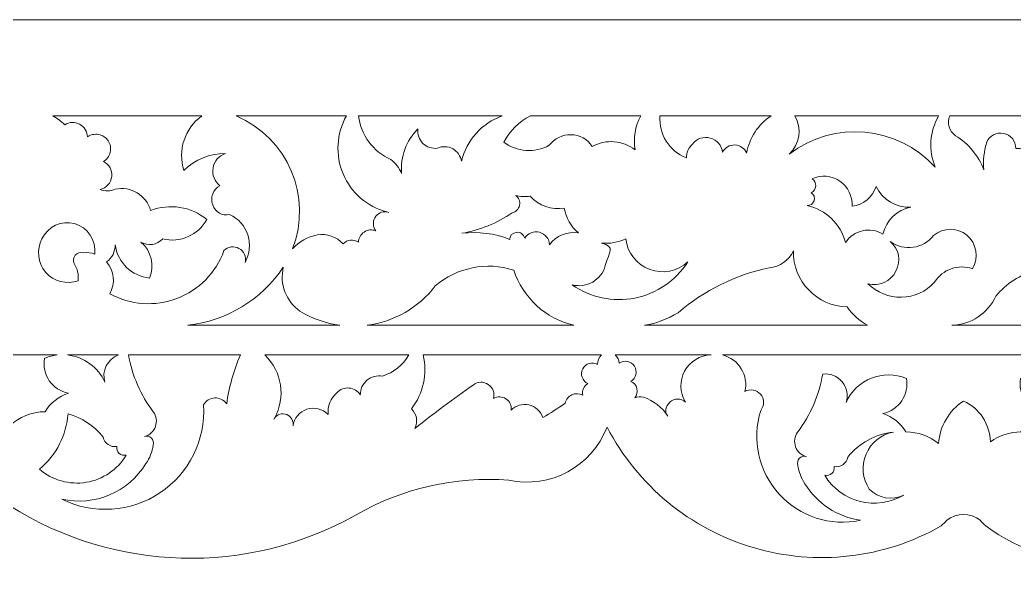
# Model space of a CAD drawing. Header units: millimetres. Extents: x 5491 to 5692, y 3893 to 3974.
# Drawn here: x 5592.5 to 5658.9, y 3892.7 to 3930 of the extents above; entities that cross this region are included whole.
import ezdxf

# ---------------------------------------------------------------- set-up
doc = ezdxf.new("R2010")
doc.units = ezdxf.units.MM
doc.header["$MEASUREMENT"] = 0
doc.layers.add('SITARA ALL', color=18, linetype='Continuous', true_color=0x000000)

msp = doc.modelspace()

# ---------------------------------------------------------------- linework, layer by layer
at = {"layer": 'SITARA ALL', "lineweight": 9}
for points, knots in [([(5690.658, 3930.033), (5690.658, 3930.033), (5590.668, 3930.033), (5590.668, 3930.033), (5590.668, 3930.033), (5490.677, 3930.033), (5490.677, 3930.033), (5490.677, 3930.033), (5490.677, 3894.013), (5490.677, 3894.013), (5490.677, 3894.013), (5495.109, 3894.013), (5495.109, 3894.013), (5495.703, 3897.139), (5498.024, 3899.654), (5501.092, 3900.497), (5504.161, 3901.34), (5507.47, 3900.33), (5509.577, 3897.946), (5513.228, 3893.504), (5519.729, 3892.739), (5524.301, 3896.226), (5524.433, 3896.344), (5524.555, 3896.471), (5524.667, 3896.607), (5525.326, 3897.119), (5526.249, 3897.119), (5526.908, 3896.607), (5527.02, 3896.471), (5527.143, 3896.344), (5527.274, 3896.226), (5531.094, 3894.055), (5535.633, 3893.534), (5539.845, 3894.783), (5544.057, 3896.033), (5547.568, 3898.925), (5549.586, 3902.828), (5550.603, 3900.188), (5553.39, 3898.684), (5556.154, 3899.289), (5559.724, 3899.554), (5563.293, 3898.736), (5566.392, 3896.943), (5573.62, 3892.893), (5582.479, 3893.13), (5589.474, 3897.571), (5590.105, 3898.139), (5590.516, 3898.911), (5590.634, 3899.752), (5590.634, 3899.752), (5590.701, 3899.752), (5590.701, 3899.752), (5590.819, 3898.911), (5591.23, 3898.139), (5591.861, 3897.571), (5598.858, 3893.134), (5607.717, 3892.889), (5614.943, 3896.943), (5618.042, 3898.736), (5621.611, 3899.554), (5625.181, 3899.289), (5627.946, 3898.687), (5630.734, 3900.187), (5631.749, 3902.828), (5633.772, 3898.928), (5637.297, 3896.021), (5641.511, 3894.777), (5645.725, 3893.533), (5650.245, 3894.049), (5654.061, 3896.226), (5654.192, 3896.344), (5654.315, 3896.471), (5654.427, 3896.607), (5655.086, 3897.119), (5656.009, 3897.119), (5656.668, 3896.607), (5656.78, 3896.471), (5656.903, 3896.344), (5657.034, 3896.226), (5661.61, 3892.745), (5668.113, 3893.499), (5671.758, 3897.946), (5673.853, 3900.341), (5677.128, 3901.335), (5680.2, 3900.509), (5683.273, 3899.682), (5685.616, 3897.136), (5686.226, 3894.013), (5686.226, 3894.013), (5690.658, 3894.013), (5690.658, 3894.013), (5690.658, 3894.013), (5690.658, 3930.033), (5690.658, 3930.033)], [0, 0, 0, 0, 0.032258, 0.032258, 0.032258, 0.064516, 0.064516, 0.064516, 0.096774, 0.096774, 0.096774, 0.129032, 0.129032, 0.129032, 0.16129, 0.16129, 0.16129, 0.193548, 0.193548, 0.193548, 0.225806, 0.225806, 0.225806, 0.258065, 0.258065, 0.258065, 0.290323, 0.290323, 0.290323, 0.322581, 0.322581, 0.322581, 0.354839, 0.354839, 0.354839, 0.387097, 0.387097, 0.387097, 0.419355, 0.419355, 0.419355, 0.451613, 0.451613, 0.451613, 0.483871, 0.483871, 0.483871, 0.516129, 0.516129, 0.516129, 0.548387, 0.548387, 0.548387, 0.580645, 0.580645, 0.580645, 0.612903, 0.612903, 0.612903, 0.645161, 0.645161, 0.645161, 0.677419, 0.677419, 0.677419, 0.709677, 0.709677, 0.709677, 0.741935, 0.741935, 0.741935, 0.774194, 0.774194, 0.774194, 0.806452, 0.806452, 0.806452, 0.83871, 0.83871, 0.83871, 0.870968, 0.870968, 0.870968, 0.903226, 0.903226, 0.903226, 0.935484, 0.935484, 0.935484, 0.967742, 0.967742, 0.967742, 1, 1, 1, 1]), ([(5594.734, 3923.617), (5594.734, 3923.617), (5604.691, 3923.617), (5604.691, 3923.617), (5603.54, 3922.789), (5603.055, 3921.313), (5603.493, 3919.964), (5604.223, 3920.708), (5605.227, 3921.122), (5606.269, 3921.109), (5605.831, 3920.966), (5605.509, 3920.592), (5605.432, 3920.138), (5605.355, 3919.684), (5605.532, 3919.229), (5605.898, 3918.949), (5605.434, 3918.712), (5605.224, 3918.163), (5605.411, 3917.677), (5605.599, 3917.19), (5606.031, 3916.904), (5606.534, 3917.039), (5607.116, 3916.771), (5607.56, 3916.272), (5607.757, 3915.662), (5607.955, 3915.053), (5607.887, 3914.385), (5607.572, 3913.827), (5607.667, 3914.196), (5607.5, 3914.583), (5607.165, 3914.767), (5606.831, 3914.95), (5606.426, 3914.895), (5606.165, 3914.617), (5605.636, 3913.142), (5604.486, 3911.972), (5603.02, 3911.418), (5601.554, 3910.863), (5599.911, 3910.984), (5598.538, 3911.739), (5598.926, 3912.423), (5598.837, 3913.276), (5598.317, 3913.865), (5598.696, 3914.121), (5598.914, 3914.556), (5598.89, 3915.013), (5599.06, 3913.829), (5600.007, 3912.91), (5601.196, 3912.779), (5601.539, 3913.625), (5601.308, 3914.594), (5600.619, 3915.193), (5601.092, 3914.908), (5601.699, 3914.995), (5602.072, 3915.402), (5603.235, 3915.118), (5604.444, 3915.65), (5605.018, 3916.702), (5603.966, 3917.566), (5602.531, 3917.792), (5601.265, 3917.291), (5600.972, 3918.316), (5599.94, 3918.94), (5598.897, 3918.723), (5598.579, 3918.568), (5598.209, 3918.563), (5597.888, 3918.71), (5598.306, 3918.795), (5598.622, 3919.14), (5598.67, 3919.564), (5598.718, 3919.988), (5598.498, 3920.39), (5598.109, 3920.566), (5598.339, 3920.702), (5598.503, 3920.927), (5598.564, 3921.187), (5598.625, 3921.448), (5598.578, 3921.721), (5598.433, 3921.945), (5598.287, 3922.17), (5598.056, 3922.325), (5597.793, 3922.375), (5597.53, 3922.425), (5597.259, 3922.367), (5597.041, 3922.212), (5597.037, 3922.569), (5596.839, 3922.895), (5596.525, 3923.065), (5596.211, 3923.234), (5595.833, 3923.222), (5595.533, 3923.03), (5595.291, 3923.257), (5595.023, 3923.454), (5594.734, 3923.617)], [0, 0, 0, 0, 0.032258, 0.032258, 0.032258, 0.064516, 0.064516, 0.064516, 0.096774, 0.096774, 0.096774, 0.129032, 0.129032, 0.129032, 0.16129, 0.16129, 0.16129, 0.193548, 0.193548, 0.193548, 0.225806, 0.225806, 0.225806, 0.258065, 0.258065, 0.258065, 0.290323, 0.290323, 0.290323, 0.322581, 0.322581, 0.322581, 0.354839, 0.354839, 0.354839, 0.387097, 0.387097, 0.387097, 0.419355, 0.419355, 0.419355, 0.451613, 0.451613, 0.451613, 0.483871, 0.483871, 0.483871, 0.516129, 0.516129, 0.516129, 0.548387, 0.548387, 0.548387, 0.580645, 0.580645, 0.580645, 0.612903, 0.612903, 0.612903, 0.645161, 0.645161, 0.645161, 0.677419, 0.677419, 0.677419, 0.709677, 0.709677, 0.709677, 0.741935, 0.741935, 0.741935, 0.774194, 0.774194, 0.774194, 0.806452, 0.806452, 0.806452, 0.83871, 0.83871, 0.83871, 0.870968, 0.870968, 0.870968, 0.903226, 0.903226, 0.903226, 0.935484, 0.935484, 0.935484, 0.967742, 0.967742, 0.967742, 1, 1, 1, 1]), ([(5606.977, 3923.617), (5606.977, 3923.617), (5614.341, 3923.617), (5614.341, 3923.617), (5613.673, 3922.429), (5613.593, 3920.999), (5614.123, 3919.743), (5614.653, 3918.488), (5615.725, 3917.551), (5617.042, 3917.201), (5617.085, 3917.194), (5617.127, 3917.183), (5617.169, 3917.169), (5617.126, 3917.179), (5617.084, 3917.189), (5617.042, 3917.201), (5616.723, 3917.251), (5616.405, 3917.099), (5616.244, 3916.819), (5616.083, 3916.538), (5616.109, 3916.192), (5616.314, 3915.942), (5616.055, 3916.044), (5615.763, 3916.013), (5615.53, 3915.86), (5615.298, 3915.707), (5615.154, 3915.453), (5615.145, 3915.175), (5614.829, 3915.409), (5614.386, 3915.365), (5614.124, 3915.071), (5613.684, 3915.55), (5613.032, 3915.773), (5612.391, 3915.664), (5611.751, 3915.55), (5611.169, 3915.22), (5610.744, 3914.728), (5612.094, 3918.225), (5610.43, 3922.16), (5606.977, 3923.617)], [0, 0, 0, 0, 0.076923, 0.076923, 0.076923, 0.153846, 0.153846, 0.153846, 0.230769, 0.230769, 0.230769, 0.307692, 0.307692, 0.307692, 0.384615, 0.384615, 0.384615, 0.461538, 0.461538, 0.461538, 0.538462, 0.538462, 0.538462, 0.615385, 0.615385, 0.615385, 0.692308, 0.692308, 0.692308, 0.769231, 0.769231, 0.769231, 0.846154, 0.846154, 0.846154, 0.923077, 0.923077, 0.923077, 1, 1, 1, 1]), ([(5615.151, 3923.617), (5615.151, 3923.617), (5624.746, 3923.617), (5624.746, 3923.617), (5623.378, 3923.142), (5622.352, 3921.997), (5622.031, 3920.584), (5621.975, 3920.941), (5621.757, 3921.251), (5621.439, 3921.423), (5621.122, 3921.594), (5620.745, 3921.609), (5620.416, 3921.46), (5620.062, 3921.413), (5619.705, 3921.531), (5619.45, 3921.782), (5619.194, 3922.032), (5619.069, 3922.389), (5619.11, 3922.744), (5618.327, 3921.959), (5617.931, 3920.871), (5618.027, 3919.767), (5617.875, 3920.14), (5617.624, 3920.464), (5617.301, 3920.704), (5616.127, 3921.234), (5615.312, 3922.339), (5615.151, 3923.617)], [0, 0, 0, 0, 0.111111, 0.111111, 0.111111, 0.222222, 0.222222, 0.222222, 0.333333, 0.333333, 0.333333, 0.444444, 0.444444, 0.444444, 0.555556, 0.555556, 0.555556, 0.666667, 0.666667, 0.666667, 0.777778, 0.777778, 0.777778, 0.888889, 0.888889, 0.888889, 1, 1, 1, 1]), ([(5624.849, 3921.86), (5625.241, 3922.622), (5625.867, 3923.237), (5626.635, 3923.617), (5626.635, 3923.617), (5634.004, 3923.617), (5634.004, 3923.617), (5633.611, 3922.928), (5633.479, 3922.122), (5633.631, 3921.344), (5632.804, 3921.989), (5631.674, 3922.081), (5630.754, 3921.577), (5630.44, 3922.055), (5629.911, 3922.348), (5629.339, 3922.362), (5628.767, 3922.377), (5628.228, 3922.114), (5627.89, 3921.652), (5626.922, 3921.126), (5625.736, 3921.207), (5624.849, 3921.86)], [0, 0, 0, 0, 0.142857, 0.142857, 0.142857, 0.285714, 0.285714, 0.285714, 0.428571, 0.428571, 0.428571, 0.571429, 0.571429, 0.571429, 0.714286, 0.714286, 0.714286, 0.857143, 0.857143, 0.857143, 1, 1, 1, 1]), ([(5635.279, 3923.617), (5635.279, 3923.617), (5642.705, 3923.617), (5642.705, 3923.617), (5641.838, 3923.05), (5641.246, 3922.149), (5641.07, 3921.128), (5640.937, 3921.45), (5640.628, 3921.664), (5640.279, 3921.675), (5639.931, 3921.687), (5639.611, 3921.498), (5639.457, 3921.186), (5639.405, 3921.643), (5639.08, 3922.022), (5638.636, 3922.141), (5638.192, 3922.261), (5637.725, 3922.104), (5637.451, 3921.735), (5637.188, 3921.499), (5637.041, 3921.16), (5637.047, 3920.807), (5635.907, 3921.256), (5635.191, 3922.395), (5635.279, 3923.617)], [0, 0, 0, 0, 0.125, 0.125, 0.125, 0.25, 0.25, 0.25, 0.375, 0.375, 0.375, 0.5, 0.5, 0.5, 0.625, 0.625, 0.625, 0.75, 0.75, 0.75, 0.875, 0.875, 0.875, 1, 1, 1, 1]), ([(5643.908, 3921.062), (5644.612, 3921.723), (5644.772, 3922.778), (5644.294, 3923.617), (5644.294, 3923.617), (5653.892, 3923.617), (5653.892, 3923.617), (5653.284, 3922.571), (5653.2, 3921.302), (5653.665, 3920.185), (5651.136, 3922.977), (5646.892, 3923.361), (5643.908, 3921.062)], [0, 0, 0, 0, 0.25, 0.25, 0.25, 0.5, 0.5, 0.5, 0.75, 0.75, 0.75, 1, 1, 1, 1]), ([(5654.629, 3923.617), (5654.629, 3923.617), (5662.713, 3923.617), (5662.713, 3923.617), (5661.532, 3922.759), (5660.715, 3921.49), (5660.425, 3920.059), (5660.441, 3920.43), (5660.302, 3920.791), (5660.04, 3921.055), (5659.778, 3921.319), (5659.42, 3921.462), (5659.049, 3921.448), (5659.053, 3921.937), (5658.707, 3922.359), (5658.227, 3922.45), (5657.746, 3922.542), (5657.283, 3922.311), (5657.108, 3921.855), (5656.913, 3921.259), (5656.847, 3920.629), (5656.915, 3920.006), (5656.553, 3920.958), (5655.886, 3921.763), (5655.018, 3922.296), (5654.6, 3922.594), (5654.439, 3923.14), (5654.629, 3923.617)], [0, 0, 0, 0, 0.111111, 0.111111, 0.111111, 0.222222, 0.222222, 0.222222, 0.333333, 0.333333, 0.333333, 0.444444, 0.444444, 0.444444, 0.555556, 0.555556, 0.555556, 0.666667, 0.666667, 0.666667, 0.777778, 0.777778, 0.777778, 0.888889, 0.888889, 0.888889, 1, 1, 1, 1]), ([(5645.386, 3918.486), (5645.558, 3918.574), (5645.67, 3918.746), (5645.681, 3918.939), (5645.692, 3919.132), (5645.601, 3919.314), (5645.44, 3919.421), (5646.042, 3919.698), (5646.746, 3919.638), (5647.293, 3919.264), (5647.841, 3918.89), (5648.151, 3918.249), (5648.112, 3917.587), (5648.858, 3917.681), (5649.484, 3918.193), (5649.722, 3918.906), (5650.14, 3918.014), (5651.057, 3917.466), (5652.041, 3917.523), (5651.115, 3917.348), (5650.381, 3916.641), (5650.173, 3915.722), (5649.322, 3916.238), (5648.216, 3915.989), (5647.671, 3915.156), (5647.357, 3916.404), (5646.36, 3917.362), (5645.101, 3917.625), (5645.313, 3917.617), (5645.504, 3917.75), (5645.569, 3917.952), (5645.634, 3918.154), (5645.563, 3918.369), (5645.386, 3918.486)], [0, 0, 0, 0, 0.090909, 0.090909, 0.090909, 0.181818, 0.181818, 0.181818, 0.272727, 0.272727, 0.272727, 0.363636, 0.363636, 0.363636, 0.454545, 0.454545, 0.454545, 0.545455, 0.545455, 0.545455, 0.636364, 0.636364, 0.636364, 0.727273, 0.727273, 0.727273, 0.818182, 0.818182, 0.818182, 0.909091, 0.909091, 0.909091, 1, 1, 1, 1]), ([(5654.78, 3909.629), (5656.045, 3909.674), (5657.177, 3910.424), (5657.71, 3911.572), (5658.399, 3912.414), (5659.334, 3913.021), (5660.383, 3913.309), (5660.679, 3913.204), (5661.008, 3913.254), (5661.26, 3913.442), (5661.512, 3913.629), (5661.654, 3913.928), (5661.638, 3914.241), (5662.623, 3913.804), (5663.778, 3914.128), (5664.388, 3915.016), (5663.562, 3915.611), (5662.581, 3915.955), (5661.563, 3916.004), (5662.106, 3917.33), (5663.592, 3918), (5664.946, 3917.534), (5665.327, 3918.136), (5665.286, 3918.912), (5664.844, 3919.469), (5666.279, 3920.049), (5667.927, 3919.637), (5668.922, 3918.451), (5669.234, 3918.42), (5669.538, 3918.554), (5669.726, 3918.805), (5669.913, 3919.055), (5669.957, 3919.383), (5669.84, 3919.673), (5670.352, 3919.267), (5670.665, 3918.661), (5670.699, 3918.009), (5670.734, 3917.356), (5670.484, 3916.718), (5670.018, 3916.26), (5669.136, 3916.358), (5668.25, 3916.099), (5667.559, 3915.542), (5666.867, 3914.985), (5666.427, 3914.18), (5666.334, 3913.297), (5666.241, 3912.414), (5666.504, 3911.53), (5667.065, 3910.841), (5667.626, 3910.153), (5668.434, 3909.717), (5669.318, 3909.629), (5669.318, 3909.629), (5654.78, 3909.629), (5654.78, 3909.629)], [0, 0, 0, 0, 0.055556, 0.055556, 0.055556, 0.111111, 0.111111, 0.111111, 0.166667, 0.166667, 0.166667, 0.222222, 0.222222, 0.222222, 0.277778, 0.277778, 0.277778, 0.333333, 0.333333, 0.333333, 0.388889, 0.388889, 0.388889, 0.444444, 0.444444, 0.444444, 0.5, 0.5, 0.5, 0.555556, 0.555556, 0.555556, 0.611111, 0.611111, 0.611111, 0.666667, 0.666667, 0.666667, 0.722222, 0.722222, 0.722222, 0.777778, 0.777778, 0.777778, 0.833333, 0.833333, 0.833333, 0.888889, 0.888889, 0.888889, 0.944444, 0.944444, 0.944444, 1, 1, 1, 1]), ([(5622.055, 3915.773), (5623.257, 3915.987), (5624.399, 3916.453), (5625.407, 3917.143), (5625.659, 3917.196), (5625.855, 3917.393), (5625.906, 3917.646), (5625.958, 3917.898), (5625.857, 3918.155), (5625.646, 3918.302), (5625.963, 3918.219), (5626.293, 3918.201), (5626.617, 3918.248), (5627.19, 3917.616), (5628.042, 3917.317), (5628.884, 3917.454), (5629.003, 3916.811), (5629.339, 3916.228), (5629.835, 3915.801), (5629.093, 3915.918), (5628.349, 3915.612), (5627.906, 3915.005), (5627.89, 3915.401), (5627.618, 3915.74), (5627.235, 3915.841), (5626.852, 3915.941), (5626.455, 3915.79), (5626.246, 3915.454), (5626.185, 3915.705), (5625.946, 3915.871), (5625.689, 3915.839), (5625.433, 3915.808), (5625.242, 3915.63), (5625.244, 3915.371), (5624.23, 3915.766), (5623.135, 3915.904), (5622.055, 3915.773)], [0, 0, 0, 0, 0.083333, 0.083333, 0.083333, 0.166667, 0.166667, 0.166667, 0.25, 0.25, 0.25, 0.333333, 0.333333, 0.333333, 0.416667, 0.416667, 0.416667, 0.5, 0.5, 0.5, 0.583333, 0.583333, 0.583333, 0.666667, 0.666667, 0.666667, 0.75, 0.75, 0.75, 0.833333, 0.833333, 0.833333, 0.916667, 0.916667, 0.916667, 1, 1, 1, 1]), ([(5597.55, 3914.383), (5597.295, 3914.473), (5597.024, 3914.505), (5596.755, 3914.479), (5596.562, 3914.528), (5596.357, 3914.462), (5596.23, 3914.308), (5596.103, 3914.154), (5596.076, 3913.943), (5596.161, 3913.763), (5596.379, 3913.419), (5596.471, 3913.01), (5596.422, 3912.607), (5595.652, 3912.331), (5594.792, 3912.557), (5594.256, 3913.175), (5593.721, 3913.793), (5593.628, 3914.691), (5594.011, 3915.414), (5594.395, 3916.232), (5595.311, 3916.656), (5596.183, 3916.422), (5597.056, 3916.187), (5597.627, 3915.283), (5597.55, 3914.383)], [0, 0, 0, 0, 0.125, 0.125, 0.125, 0.25, 0.25, 0.25, 0.375, 0.375, 0.375, 0.5, 0.5, 0.5, 0.625, 0.625, 0.625, 0.75, 0.75, 0.75, 0.875, 0.875, 0.875, 1, 1, 1, 1]), ([(5649.17, 3912.409), (5649.912, 3912.213), (5650.691, 3912.56), (5651.042, 3913.243), (5651.393, 3913.925), (5651.254, 3914.733), (5650.663, 3915.223), (5651.579, 3914.559), (5652.855, 3914.736), (5653.554, 3915.626), (5654.191, 3916.172), (5655.128, 3916.183), (5655.778, 3915.653), (5656.428, 3915.122), (5656.569, 3914.14), (5656.163, 3913.407), (5655.208, 3913.744), (5654.148, 3913.369), (5653.619, 3912.506), (5653.053, 3911.884), (5652.258, 3911.521), (5651.417, 3911.502), (5650.577, 3911.484), (5649.763, 3911.813), (5649.17, 3912.409)], [0, 0, 0, 0, 0.125, 0.125, 0.125, 0.25, 0.25, 0.25, 0.375, 0.375, 0.375, 0.5, 0.5, 0.5, 0.625, 0.625, 0.625, 0.75, 0.75, 0.75, 0.875, 0.875, 0.875, 1, 1, 1, 1]), ([(5637.137, 3913.858), (5636.335, 3912.609), (5635.06, 3911.74), (5633.604, 3911.451), (5632.148, 3911.163), (5630.631, 3911.484), (5629.414, 3912.334), (5630.38, 3912.082), (5631.369, 3912.655), (5631.63, 3913.619), (5631.891, 3914.583), (5632.333, 3914.857), (5631.372, 3915.127), (5631.93, 3915.062), (5632.494, 3915.162), (5632.995, 3915.414), (5633.1, 3914.484), (5633.718, 3913.692), (5634.595, 3913.365), (5635.472, 3913.038), (5636.449, 3913.223), (5637.137, 3913.858)], [0, 0, 0, 0, 0.142857, 0.142857, 0.142857, 0.285714, 0.285714, 0.285714, 0.428571, 0.428571, 0.428571, 0.571429, 0.571429, 0.571429, 0.714286, 0.714286, 0.714286, 0.857143, 0.857143, 0.857143, 1, 1, 1, 1]), ([(5634.251, 3909.629), (5635.045, 3909.762), (5635.806, 3910.048), (5636.49, 3910.473), (5638.239, 3911.964), (5640.333, 3912.995), (5642.581, 3913.473), (5643.281, 3913.53), (5643.896, 3913.96), (5644.189, 3914.599), (5644.16, 3912.576), (5645.76, 3910.907), (5647.782, 3910.856), (5648.133, 3910.346), (5648.598, 3909.926), (5649.141, 3909.629), (5649.141, 3909.629), (5634.251, 3909.629), (5634.251, 3909.629)], [0, 0, 0, 0, 0.166667, 0.166667, 0.166667, 0.333333, 0.333333, 0.333333, 0.5, 0.5, 0.5, 0.666667, 0.666667, 0.666667, 0.833333, 0.833333, 0.833333, 1, 1, 1, 1]), ([(5603.758, 3909.629), (5606.346, 3909.925), (5608.672, 3911.34), (5610.124, 3913.503), (5609.872, 3912.392), (5610.308, 3911.238), (5611.235, 3910.574), (5612.051, 3910.077), (5612.962, 3909.755), (5613.91, 3909.629), (5613.91, 3909.629), (5603.758, 3909.629), (5603.758, 3909.629)], [0, 0, 0, 0, 0.25, 0.25, 0.25, 0.5, 0.5, 0.5, 0.75, 0.75, 0.75, 1, 1, 1, 1]), ([(5615.725, 3909.629), (5617.53, 3909.869), (5619.166, 3910.813), (5620.276, 3912.257), (5621.718, 3913.497), (5623.705, 3913.897), (5625.516, 3913.314), (5626.125, 3911.469), (5627.646, 3910.074), (5629.537, 3909.629), (5629.537, 3909.629), (5615.725, 3909.629), (5615.725, 3909.629)], [0, 0, 0, 0, 0.25, 0.25, 0.25, 0.5, 0.5, 0.5, 0.75, 0.75, 0.75, 1, 1, 1, 1]), ([(5586.307, 3907.645), (5586.307, 3907.645), (5595.028, 3907.645), (5595.028, 3907.645), (5594.737, 3907.612), (5594.452, 3907.539), (5594.182, 3907.426), (5593.984, 3906.339), (5594.697, 3905.296), (5595.782, 3905.088), (5595.128, 3904.88), (5594.572, 3904.444), (5594.214, 3903.859), (5592.418, 3903.829), (5590.918, 3902.485), (5590.695, 3900.702), (5590.695, 3900.702), (5590.64, 3900.702), (5590.64, 3900.702), (5590.416, 3902.485), (5588.917, 3903.83), (5587.121, 3903.859), (5586.763, 3904.444), (5586.207, 3904.88), (5585.553, 3905.088), (5586.638, 3905.298), (5587.352, 3906.339), (5587.153, 3907.426), (5586.883, 3907.539), (5586.598, 3907.612), (5586.307, 3907.645)], [0, 0, 0, 0, 0.1, 0.1, 0.1, 0.2, 0.2, 0.2, 0.3, 0.3, 0.3, 0.4, 0.4, 0.4, 0.5, 0.5, 0.5, 0.6, 0.6, 0.6, 0.7, 0.7, 0.7, 0.8, 0.8, 0.8, 0.9, 0.9, 0.9, 1, 1, 1, 1]), ([(5599.787, 3907.645), (5599.787, 3907.645), (5607.265, 3907.645), (5607.265, 3907.645), (5606.806, 3906.605), (5606.497, 3905.507), (5606.344, 3904.381), (5606.166, 3904.642), (5605.866, 3904.793), (5605.55, 3904.778), (5605.234, 3904.763), (5604.95, 3904.588), (5604.798, 3904.311), (5604.945, 3901.974), (5603.837, 3899.736), (5601.891, 3898.436), (5599.944, 3897.136), (5597.43, 3896.981), (5595.328, 3898.012), (5597.521, 3897.523), (5599.78, 3898.477), (5600.956, 3900.39), (5601.209, 3900.759), (5601.372, 3901.181), (5601.429, 3901.625), (5601.487, 3901.788), (5601.446, 3901.969), (5601.324, 3902.092), (5601.202, 3902.214), (5601.022, 3902.256), (5600.86, 3902.198), (5601.198, 3902.287), (5601.47, 3902.538), (5601.587, 3902.868), (5601.704, 3903.197), (5601.652, 3903.561), (5601.446, 3903.844), (5600.601, 3904.962), (5600.032, 3906.265), (5599.787, 3907.645)], [0, 0, 0, 0, 0.076923, 0.076923, 0.076923, 0.153846, 0.153846, 0.153846, 0.230769, 0.230769, 0.230769, 0.307692, 0.307692, 0.307692, 0.384615, 0.384615, 0.384615, 0.461538, 0.461538, 0.461538, 0.538462, 0.538462, 0.538462, 0.615385, 0.615385, 0.615385, 0.692308, 0.692308, 0.692308, 0.769231, 0.769231, 0.769231, 0.846154, 0.846154, 0.846154, 0.923077, 0.923077, 0.923077, 1, 1, 1, 1]), ([(5595.722, 3907.645), (5595.722, 3907.645), (5599.125, 3907.645), (5599.125, 3907.645), (5598.379, 3907.382), (5597.975, 3906.576), (5598.212, 3905.821), (5597.764, 3906.828), (5596.817, 3907.522), (5595.722, 3907.645)], [0, 0, 0, 0, 0.333333, 0.333333, 0.333333, 0.666667, 0.666667, 0.666667, 1, 1, 1, 1]), ([(5608.892, 3907.645), (5608.892, 3907.645), (5618.502, 3907.645), (5618.502, 3907.645), (5618.119, 3906.971), (5617.495, 3906.465), (5616.756, 3906.231), (5616.384, 3906.3), (5616, 3906.198), (5615.712, 3905.953), (5615.424, 3905.708), (5615.261, 3905.348), (5615.27, 3904.97), (5615.111, 3905.236), (5614.835, 3905.41), (5614.527, 3905.439), (5614.218, 3905.468), (5613.916, 3905.35), (5613.71, 3905.118), (5613.293, 3904.758), (5613.072, 3904.221), (5613.116, 3903.671), (5612.749, 3904.047), (5612.2, 3904.181), (5611.702, 3904.016), (5611.204, 3903.85), (5610.845, 3903.422), (5610.775, 3902.902), (5610.835, 3903.224), (5610.659, 3903.543), (5610.355, 3903.665), (5610.051, 3903.787), (5609.715, 3903.694), (5609.536, 3903.42), (5609.519, 3903.39), (5609.502, 3903.361), (5609.485, 3903.331), (5609.5, 3903.362), (5609.517, 3903.392), (5609.536, 3903.42), (5610.305, 3904.812), (5610.042, 3906.546), (5608.892, 3907.645)], [0, 0, 0, 0, 0.071429, 0.071429, 0.071429, 0.142857, 0.142857, 0.142857, 0.214286, 0.214286, 0.214286, 0.285714, 0.285714, 0.285714, 0.357143, 0.357143, 0.357143, 0.428571, 0.428571, 0.428571, 0.5, 0.5, 0.5, 0.571429, 0.571429, 0.571429, 0.642857, 0.642857, 0.642857, 0.714286, 0.714286, 0.714286, 0.785714, 0.785714, 0.785714, 0.857143, 0.857143, 0.857143, 0.928571, 0.928571, 0.928571, 1, 1, 1, 1]), ([(5619.46, 3907.645), (5619.46, 3907.645), (5631.382, 3907.645), (5631.382, 3907.645), (5631.194, 3907.494), (5631.094, 3907.258), (5631.117, 3907.018), (5630.946, 3907.114), (5630.743, 3907.136), (5630.555, 3907.08), (5630.367, 3907.023), (5630.211, 3906.893), (5630.122, 3906.718), (5630.033, 3906.543), (5630.019, 3906.339), (5630.084, 3906.154), (5630.148, 3905.969), (5630.285, 3905.818), (5630.463, 3905.736), (5630.198, 3905.58), (5630.062, 3905.273), (5630.124, 3904.972), (5629.899, 3905.086), (5629.633, 3905.092), (5629.403, 3904.986), (5629.173, 3904.881), (5629.005, 3904.677), (5628.945, 3904.432), (5628.472, 3904.08), (5627.976, 3903.761), (5627.459, 3903.479), (5627.312, 3903.896), (5626.961, 3904.209), (5626.529, 3904.307), (5626.097, 3904.404), (5625.649, 3904.276), (5625.337, 3903.961), (5625.377, 3904.26), (5625.242, 3904.555), (5624.989, 3904.72), (5624.737, 3904.884), (5624.416, 3904.891), (5624.159, 3904.733), (5624.264, 3905.091), (5624.124, 3905.475), (5623.814, 3905.681), (5623.504, 3905.888), (5623.104, 3905.875), (5622.814, 3905.64), (5621.486, 3904.716), (5620.187, 3903.749), (5618.919, 3902.743), (5619.131, 3903.187), (5619.035, 3903.716), (5618.681, 3904.057), (5619.483, 3905.068), (5619.771, 3906.393), (5619.46, 3907.645)], [0, 0, 0, 0, 0.052632, 0.052632, 0.052632, 0.105263, 0.105263, 0.105263, 0.157895, 0.157895, 0.157895, 0.210526, 0.210526, 0.210526, 0.263158, 0.263158, 0.263158, 0.315789, 0.315789, 0.315789, 0.368421, 0.368421, 0.368421, 0.421053, 0.421053, 0.421053, 0.473684, 0.473684, 0.473684, 0.526316, 0.526316, 0.526316, 0.578947, 0.578947, 0.578947, 0.631579, 0.631579, 0.631579, 0.684211, 0.684211, 0.684211, 0.736842, 0.736842, 0.736842, 0.789474, 0.789474, 0.789474, 0.842105, 0.842105, 0.842105, 0.894737, 0.894737, 0.894737, 0.947368, 0.947368, 0.947368, 1, 1, 1, 1]), ([(5632.286, 3907.645), (5632.286, 3907.645), (5638.704, 3907.645), (5638.704, 3907.645), (5637.961, 3907.636), (5637.281, 3907.226), (5636.927, 3906.573), (5636.572, 3905.92), (5636.594, 3905.133), (5636.99, 3904.505), (5636.692, 3904.776), (5636.234, 3904.769), (5635.945, 3904.488), (5635.655, 3904.206), (5635.551, 3903.867), (5635.814, 3903.561), (5635.425, 3904.152), (5634.85, 3904.597), (5634.179, 3904.824), (5633.986, 3904.862), (5633.786, 3904.848), (5633.6, 3904.783), (5633.737, 3904.957), (5633.787, 3905.184), (5633.736, 3905.399), (5633.684, 3905.614), (5633.538, 3905.793), (5633.337, 3905.885), (5633.505, 3905.985), (5633.626, 3906.15), (5633.671, 3906.341), (5633.716, 3906.532), (5633.681, 3906.732), (5633.574, 3906.897), (5633.467, 3907.061), (5633.298, 3907.175), (5633.105, 3907.212), (5632.912, 3907.249), (5632.714, 3907.206), (5632.554, 3907.092), (5632.551, 3907.307), (5632.453, 3907.51), (5632.286, 3907.645)], [0, 0, 0, 0, 0.071429, 0.071429, 0.071429, 0.142857, 0.142857, 0.142857, 0.214286, 0.214286, 0.214286, 0.285714, 0.285714, 0.285714, 0.357143, 0.357143, 0.357143, 0.428571, 0.428571, 0.428571, 0.5, 0.5, 0.5, 0.571429, 0.571429, 0.571429, 0.642857, 0.642857, 0.642857, 0.714286, 0.714286, 0.714286, 0.785714, 0.785714, 0.785714, 0.857143, 0.857143, 0.857143, 0.928571, 0.928571, 0.928571, 1, 1, 1, 1]), ([(5639.458, 3907.645), (5640.543, 3907.381), (5641.211, 3906.288), (5640.953, 3905.202), (5641.299, 3905.401), (5641.738, 3905.327), (5642, 3905.026), (5642.262, 3904.725), (5642.257, 3904.258), (5642.012, 3903.942), (5641.398, 3901.995), (5641.866, 3899.868), (5643.24, 3898.357), (5644.613, 3896.846), (5646.666, 3896.174), (5648.663, 3896.6), (5647.131, 3896.83), (5645.778, 3897.726), (5644.966, 3899.045), (5644.713, 3899.413), (5644.551, 3899.836), (5644.493, 3900.279), (5644.434, 3900.442), (5644.474, 3900.623), (5644.595, 3900.746), (5644.717, 3900.868), (5644.9, 3900.909), (5645.063, 3900.852), (5644.725, 3900.941), (5644.452, 3901.19), (5644.335, 3901.519), (5644.217, 3901.848), (5644.271, 3902.216), (5644.476, 3902.499), (5645.337, 3903.638), (5645.91, 3904.967), (5646.149, 3906.375), (5646.641, 3906.43), (5647.127, 3906.232), (5647.443, 3905.85), (5647.758, 3905.468), (5647.858, 3904.949), (5647.71, 3904.476), (5648.394, 3906.016), (5650.185, 3906.728), (5651.741, 3906.081), (5651.934, 3905.003), (5651.235, 3903.965), (5650.164, 3903.736), (5650.807, 3903.525), (5651.355, 3903.091), (5651.708, 3902.514), (5652.498, 3902.501), (5653.263, 3902.229), (5653.883, 3901.739), (5653.971, 3902.888), (5654.586, 3903.933), (5655.548, 3904.569), (5656.626, 3904.086), (5657.327, 3903.02), (5657.344, 3901.838), (5657.94, 3902.266), (5658.653, 3902.502), (5659.387, 3902.514), (5659.735, 3903.082), (5660.271, 3903.511), (5660.902, 3903.726), (5659.847, 3903.98), (5659.17, 3905.012), (5659.354, 3906.081), (5660.909, 3906.73), (5662.699, 3906.015), (5663.385, 3904.476), (5663.236, 3904.948), (5663.336, 3905.464), (5663.65, 3905.847), (5663.964, 3906.23), (5664.454, 3906.428), (5664.946, 3906.375), (5665.185, 3904.967), (5665.758, 3903.638), (5666.619, 3902.499), (5666.825, 3902.217), (5666.878, 3901.851), (5666.761, 3901.522), (5666.644, 3901.193), (5666.37, 3900.942), (5666.032, 3900.852), (5666.195, 3900.91), (5666.376, 3900.869), (5666.498, 3900.748), (5666.62, 3900.626), (5666.66, 3900.442), (5666.602, 3900.279), (5666.544, 3899.836), (5666.382, 3899.413), (5666.129, 3899.045), (5665.317, 3897.726), (5663.964, 3896.831), (5662.432, 3896.6), (5664.431, 3896.181), (5666.501, 3896.856), (5667.87, 3898.372), (5669.238, 3899.888), (5669.704, 3901.997), (5669.083, 3903.942), (5668.828, 3904.249), (5668.825, 3904.694), (5669.076, 3905.004), (5669.328, 3905.314), (5669.789, 3905.389), (5670.142, 3905.202), (5669.883, 3906.288), (5670.552, 3907.38), (5671.637, 3907.645), (5671.637, 3907.645), (5639.458, 3907.645), (5639.458, 3907.645)], [0, 0, 0, 0, 0.025641, 0.025641, 0.025641, 0.051282, 0.051282, 0.051282, 0.076923, 0.076923, 0.076923, 0.102564, 0.102564, 0.102564, 0.128205, 0.128205, 0.128205, 0.153846, 0.153846, 0.153846, 0.179487, 0.179487, 0.179487, 0.205128, 0.205128, 0.205128, 0.230769, 0.230769, 0.230769, 0.25641, 0.25641, 0.25641, 0.282051, 0.282051, 0.282051, 0.307692, 0.307692, 0.307692, 0.333333, 0.333333, 0.333333, 0.358974, 0.358974, 0.358974, 0.384615, 0.384615, 0.384615, 0.410256, 0.410256, 0.410256, 0.435897, 0.435897, 0.435897, 0.461538, 0.461538, 0.461538, 0.487179, 0.487179, 0.487179, 0.512821, 0.512821, 0.512821, 0.538462, 0.538462, 0.538462, 0.564103, 0.564103, 0.564103, 0.589744, 0.589744, 0.589744, 0.615385, 0.615385, 0.615385, 0.641026, 0.641026, 0.641026, 0.666667, 0.666667, 0.666667, 0.692308, 0.692308, 0.692308, 0.717949, 0.717949, 0.717949, 0.74359, 0.74359, 0.74359, 0.769231, 0.769231, 0.769231, 0.794872, 0.794872, 0.794872, 0.820513, 0.820513, 0.820513, 0.846154, 0.846154, 0.846154, 0.871795, 0.871795, 0.871795, 0.897436, 0.897436, 0.897436, 0.923077, 0.923077, 0.923077, 0.948718, 0.948718, 0.948718, 0.974359, 0.974359, 0.974359, 1, 1, 1, 1]), ([(5595.75, 3903.71), (5596.677, 3903.456), (5597.5, 3902.912), (5598.097, 3902.159), (5598.184, 3901.739), (5598.586, 3901.463), (5599.009, 3901.534), (5598.981, 3901.364), (5599.041, 3901.19), (5599.17, 3901.074), (5599.298, 3900.958), (5599.475, 3900.915), (5599.642, 3900.961), (5599.061, 3899.99), (5598.083, 3899.324), (5596.967, 3899.139), (5595.851, 3898.955), (5594.705, 3899.275), (5593.843, 3900.007), (5594.996, 3900.973), (5595.642, 3902.32), (5595.75, 3903.71)], [0, 0, 0, 0, 0.125, 0.125, 0.125, 0.25, 0.25, 0.25, 0.375, 0.375, 0.375, 0.5, 0.5, 0.5, 0.625, 0.625, 0.625, 0.75, 0.75, 0.75, 0.8133753, 0.8133753, 0.8133753, 0.8133753]), ([(5646.28, 3899.616), (5646.447, 3899.571), (5646.626, 3899.614), (5646.754, 3899.73), (5646.882, 3899.847), (5646.942, 3900.019), (5646.913, 3900.189), (5647.336, 3900.118), (5647.739, 3900.394), (5647.825, 3900.814), (5648.574, 3901.759), (5649.671, 3902.365), (5650.87, 3902.499), (5650.052, 3902.342), (5649.367, 3901.787), (5649.044, 3901.019), (5648.722, 3900.252), (5648.801, 3899.379), (5649.262, 3898.686), (5649.862, 3898.068), (5650.791, 3897.908), (5651.562, 3898.291), (5649.739, 3897.199), (5647.374, 3897.794), (5646.28, 3899.616)], [0, 0, 0, 0, 0.125, 0.125, 0.125, 0.25, 0.25, 0.25, 0.375, 0.375, 0.375, 0.5, 0.5, 0.5, 0.625, 0.625, 0.625, 0.75, 0.75, 0.75, 0.875, 0.875, 0.875, 1, 1, 1, 1])]:
    msp.add_open_spline(points, degree=3, knots=knots, dxfattribs=at)

doc.saveas('drawing.dxf')
